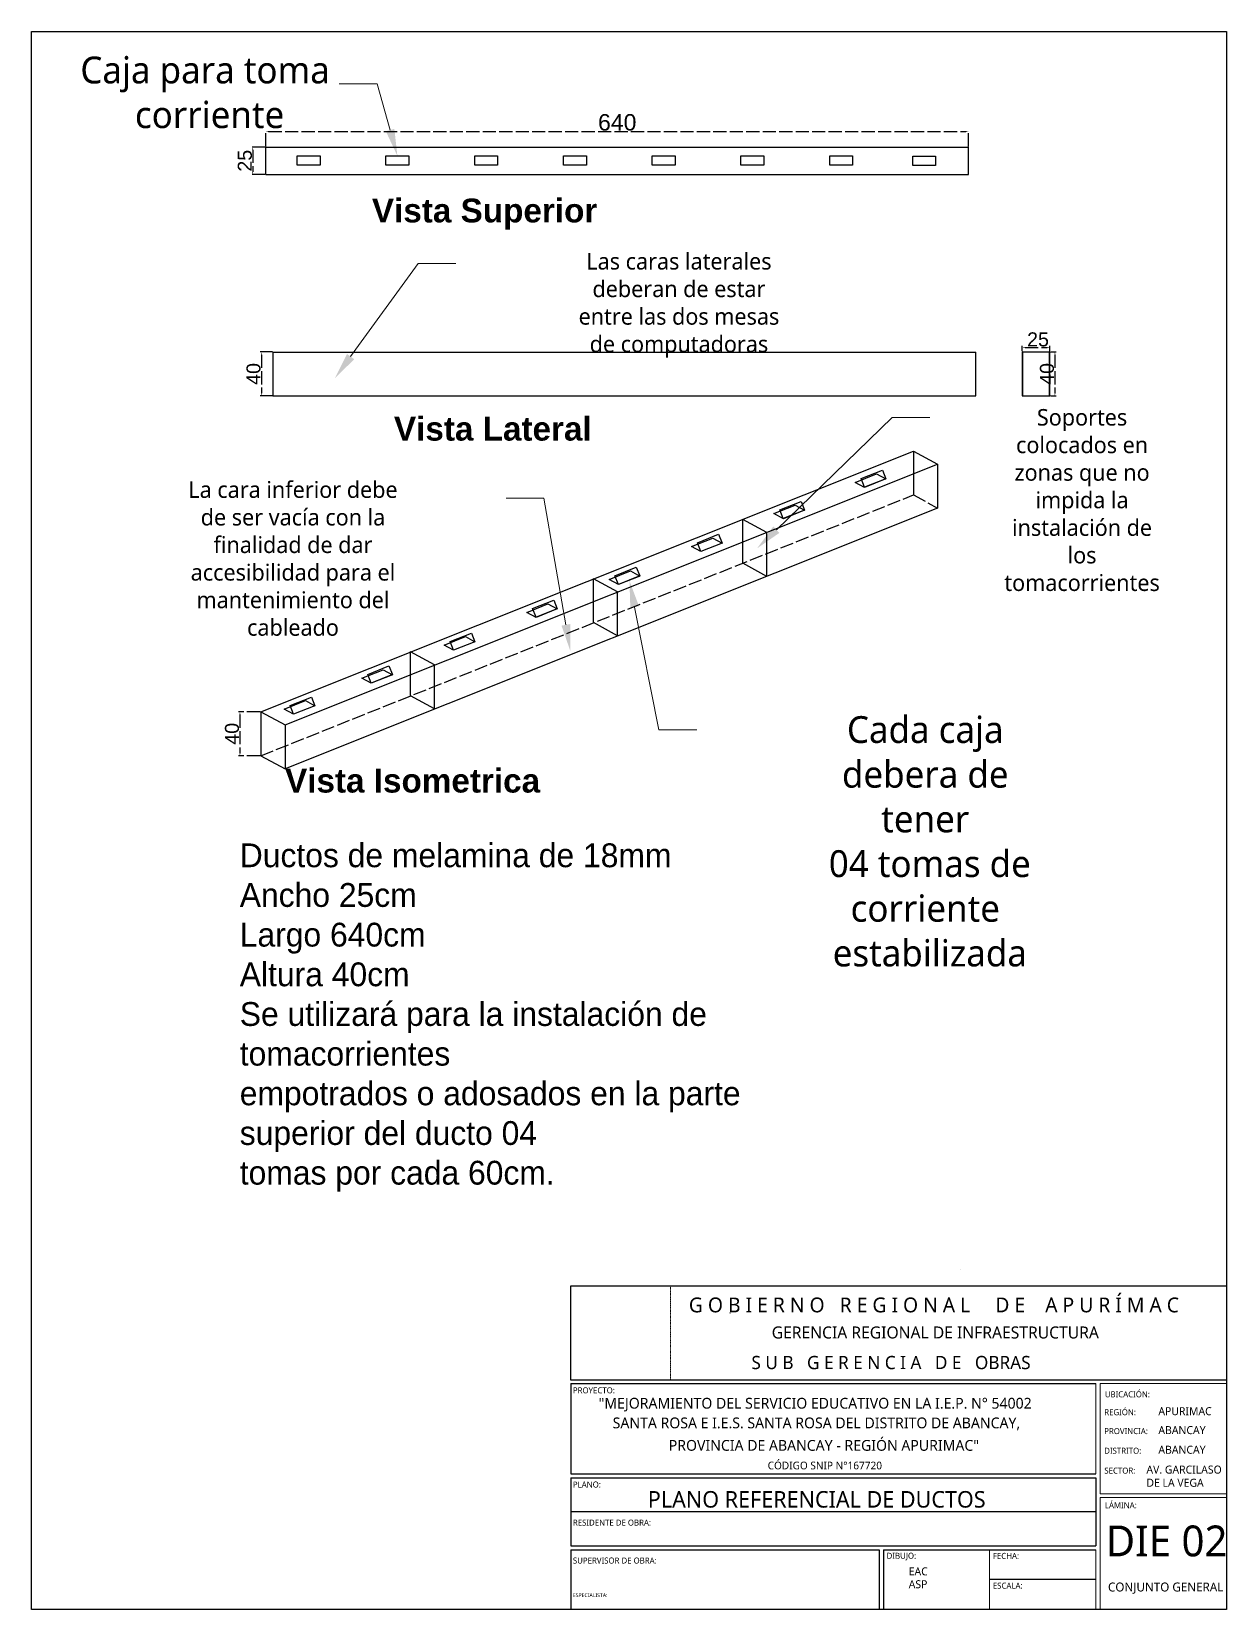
# Model space of a CAD drawing. Header units: millimetres. Extents: x 600 to 5666, y 8 to 1453.
# Drawn here: x 1926 to 3014, y 16 to 1453 of the extents above; entities that cross this region are included whole.
import ezdxf
from ezdxf import colors
from ezdxf.entities.mleader import LeaderData, LeaderLine
from ezdxf.math import Vec2, Vec3

# ---------------------------------------------------------------- set-up
doc = ezdxf.new("R2010")
doc.units = ezdxf.units.MM
for name, pattern in [('ACAD_ISO02W100', [15, 12, -3]), ('CONTINUA', [0]), ('DASHDOT', [1, 0.5, -0.25, 0, -0.25])]:
    doc.linetypes.add(name, pattern=pattern)
for name, color, linetype, lineweight in [('AGUA', 92, 'DASHDOT', 50), ('GRAFO 3', 7, 'Continuous', 30), ('IE_ALIMENTADORES', 5, 'Continuous', 30), ('LINEAS_IND.', 252, 'Continuous', 5), ('Membrete', 250, 'Continuous', 15)]:
    doc.layers.add(name, color=color, linetype=linetype, lineweight=lineweight)
doc.styles.add('Generales', font='trebuc.ttf', dxfattribs={"height": 0.22})
doc.styles.add('MtXpl_Trebuchet_MS', font='trebucbd.ttf')
doc.styles.add('Percy  01', font='BASKVILL.TTF')
doc.styles.get("Standard").update_dxf_attribs({"font": 'arial.ttf'})
doc.dimstyles.new('ISO-25', dxfattribs={"dimtxt": 2.5, "dimasz": 2.5, "dimexe": 1.25, "dimexo": 0.625, "dimtad": 1, "dimtxsty": 'Standard', "dimcen": 2.5, "dimadec": 0, "dimazin": 0, "dimtfac": 1, "dimtmove": 0, "dimatfit": 3, "dimfxl": 1, "dimarcsym": 0})

# ---------------------------------------------------------------- blocks, each defined once
blk = doc.blocks.new('*D12')
at = {"color": 0, "linetype": 'ACAD_ISO02W100', "lineweight": -2, "transparency": 16777216}
for p, q in [((2139.1, 1348.3), (2126.5, 1348.3)), ((2127.7, 1345.8), (2127.7, 1325.8)), ((2139.1, 1323.3), (2126.5, 1323.3))]:
    blk.add_line(p, q, dxfattribs=at)
at = {"color": 0, "linetype": 'ACAD_ISO02W100', "transparency": 16777216}
for points in [[(2127.3, 1345.8), (2128.1, 1345.8), (2127.7, 1348.3)], [(2127.3, 1325.8), (2128.1, 1325.8), (2127.7, 1323.3)]]:
    blk.add_solid(points, dxfattribs=at)
at = {"layer": 'Defpoints', "color": 0, "linetype": 'ACAD_ISO02W100', "transparency": 16777216}
for p in [(2139.7, 1348.3), (2127.7, 1323.3), (2139.7, 1323.3)]:
    blk.add_point(p, dxfattribs=at)
at = {"color": 0, "linetype": 'ACAD_ISO02W100', "transparency": 16777216, "insert": (2120.6, 1335.8), "char_height": 2.5, "attachment_point": 5, "rotation": 90}
blk.add_mtext('{\\H5.12024x;25}', dxfattribs=at)
blk = doc.blocks.new('*D13')
at = {"color": 0, "linetype": 'ACAD_ISO02W100', "lineweight": -2, "transparency": 16777216}
for p, q in [((2145.6, 1161.6), (2134.4, 1161.6)), ((2135.6, 1159.1), (2135.6, 1124.1)), ((2145.6, 1121.6), (2134.4, 1121.6))]:
    blk.add_line(p, q, dxfattribs=at)
at = {"color": 0, "linetype": 'ACAD_ISO02W100', "transparency": 16777216}
for points in [[(2135.2, 1159.1), (2136, 1159.1), (2135.6, 1161.6)], [(2135.2, 1124.1), (2136, 1124.1), (2135.6, 1121.6)]]:
    blk.add_solid(points, dxfattribs=at)
at = {"layer": 'Defpoints', "color": 0, "linetype": 'ACAD_ISO02W100', "transparency": 16777216}
for p in [(2146.2, 1161.6), (2135.6, 1121.6), (2146.2, 1121.6)]:
    blk.add_point(p, dxfattribs=at)
at = {"color": 0, "linetype": 'ACAD_ISO02W100', "transparency": 16777216, "insert": (2128.5, 1141.6), "char_height": 2.5, "attachment_point": 5, "rotation": 90}
blk.add_mtext('{\\H5.12024x;40}', dxfattribs=at)
blk = doc.blocks.new('*D14')
at = {"color": 0, "linetype": 'ACAD_ISO02W100', "lineweight": -2, "transparency": 16777216}
for p, q in [((2828.6, 1162.2), (2828.6, 1167.1)), ((2831.1, 1165.8), (2851.1, 1165.8)), ((2853.6, 1162.2), (2853.6, 1167.1))]:
    blk.add_line(p, q, dxfattribs=at)
at = {"color": 0, "linetype": 'ACAD_ISO02W100', "transparency": 16777216}
for points in [[(2831.1, 1166.3), (2831.1, 1165.4), (2828.6, 1165.8)], [(2851.1, 1166.3), (2851.1, 1165.4), (2853.6, 1165.8)]]:
    blk.add_solid(points, dxfattribs=at)
at = {"layer": 'Defpoints', "color": 0, "linetype": 'ACAD_ISO02W100', "transparency": 16777216}
for p in [(2853.6, 1165.8), (2828.6, 1161.6), (2853.6, 1161.6)]:
    blk.add_point(p, dxfattribs=at)
at = {"color": 0, "linetype": 'ACAD_ISO02W100', "transparency": 16777216, "insert": (2842.9, 1173), "char_height": 2.5, "attachment_point": 5}
blk.add_mtext('{\\H5.12024x;25}', dxfattribs=at)
blk = doc.blocks.new('*D15')
at = {"color": 0, "linetype": 'ACAD_ISO02W100', "lineweight": -2, "transparency": 16777216}
for p, q in [((2854.2, 1161.6), (2859.5, 1161.6)), ((2858.3, 1159.1), (2858.3, 1124.1)), ((2854.2, 1121.6), (2859.5, 1121.6))]:
    blk.add_line(p, q, dxfattribs=at)
at = {"color": 0, "linetype": 'ACAD_ISO02W100', "transparency": 16777216}
for points in [[(2857.9, 1159.1), (2858.7, 1159.1), (2858.3, 1161.6)], [(2857.9, 1124.1), (2858.7, 1124.1), (2858.3, 1121.6)]]:
    blk.add_solid(points, dxfattribs=at)
at = {"layer": 'Defpoints', "color": 0, "linetype": 'ACAD_ISO02W100', "transparency": 16777216}
for p in [(2853.6, 1161.6), (2853.6, 1121.6), (2858.3, 1121.6)]:
    blk.add_point(p, dxfattribs=at)
at = {"color": 0, "linetype": 'ACAD_ISO02W100', "transparency": 16777216, "insert": (2851.1, 1141.6), "char_height": 2.5, "width": 3.673, "attachment_point": 5, "rotation": 90}
blk.add_mtext('{\\H5.12024x;40}', dxfattribs=at)
blk = doc.blocks.new('*D16')
at = {"color": 0, "linetype": 'ACAD_ISO02W100', "lineweight": -2, "transparency": 16777216}
for p, q in [((2134.5, 833.8), (2114.8, 833.8)), ((2116.1, 831.3), (2116.1, 796.3)), ((2134.5, 793.8), (2114.8, 793.8))]:
    blk.add_line(p, q, dxfattribs=at)
at = {"color": 0, "linetype": 'ACAD_ISO02W100', "transparency": 16777216}
for points in [[(2115.7, 831.3), (2116.5, 831.3), (2116.1, 833.8)], [(2115.7, 796.3), (2116.5, 796.3), (2116.1, 793.8)]]:
    blk.add_solid(points, dxfattribs=at)
at = {"layer": 'Defpoints', "color": 0, "linetype": 'ACAD_ISO02W100', "transparency": 16777216}
for p in [(2135.2, 833.8), (2116.1, 793.8), (2135.2, 793.8)]:
    blk.add_point(p, dxfattribs=at)
at = {"color": 0, "linetype": 'ACAD_ISO02W100', "transparency": 16777216, "insert": (2108.9, 813.8), "char_height": 2.5, "attachment_point": 5, "rotation": 90}
blk.add_mtext('{\\H5.12024x;40}', dxfattribs=at)
blk = doc.blocks.new('*D27')
at = {"color": 0, "linetype": 'ACAD_ISO02W100', "lineweight": -2, "transparency": 16777216}
for p, q in [((2139.7, 1348.9), (2139.7, 1363.7)), ((2142.2, 1362.4), (2777.2, 1362.4)), ((2779.7, 1348.9), (2779.7, 1363.7))]:
    blk.add_line(p, q, dxfattribs=at)
at = {"color": 0, "linetype": 'ACAD_ISO02W100', "transparency": 16777216}
for points in [[(2142.2, 1362.9), (2142.2, 1362), (2139.7, 1362.4)], [(2777.2, 1362.9), (2777.2, 1362), (2779.7, 1362.4)]]:
    blk.add_solid(points, dxfattribs=at)
at = {"layer": 'Defpoints', "color": 0, "linetype": 'ACAD_ISO02W100', "transparency": 16777216}
for p in [(2779.7, 1362.4), (2139.7, 1348.3), (2779.7, 1348.3)]:
    blk.add_point(p, dxfattribs=at)
at = {"color": 0, "linetype": 'ACAD_ISO02W100', "transparency": 16777216, "insert": (2459.7, 1370.7), "char_height": 2.5, "width": 12.327, "attachment_point": 5}
blk.add_mtext('{\\H6x;640}', dxfattribs=at)

msp = doc.modelspace()

# ---------------------------------------------------------------- linework, layer by layer
for p, q in [((2139.703, 1323.294), (2139.703, 1348.294)), ((2139.703, 1348.294), (2139.703, 1348.294)), ((2139.703, 1348.294), (2779.703, 1348.294)), ((2779.703, 1323.294), (2779.703, 1348.294)), ((2139.703, 1323.294), (2779.703, 1323.294)), ((2146.192, 1161.555), (2146.192, 1121.555)), ((2146.192, 1161.555), (2786.192, 1161.555)), ((2786.192, 1121.555), (2786.192, 1161.555)), ((2853.575, 1161.555), (2828.575, 1161.555)), ((2828.575, 1161.555), (2828.575, 1121.555)), ((2853.575, 1161.375), (2828.575, 1161.375)), ((2828.755, 1161.555), (2828.755, 1121.555)), ((2853.395, 1121.555), (2853.395, 1161.555)), ((2853.575, 1121.555), (2853.575, 1161.555)), ((2146.192, 1121.555), (2786.192, 1121.555)), ((2828.575, 1121.735), (2853.575, 1121.735)), ((2828.575, 1121.555), (2853.575, 1121.555)), ((2135.171, 833.826), (2729.461, 1071.353)), ((2729.43, 1071.341), (2729.43, 1031.341)), ((2729.43, 1071.341), (2751.431, 1059.469)), ((2157.172, 821.954), (2751.431, 1059.469)), ((2751.431, 1059.469), (2751.431, 1019.469)), ((2751.431, 1019.469), (2157.172, 781.954)), ((2573.673, 1009.391), (2595.675, 997.519)), ((2573.673, 1009.391), (2573.673, 969.391)), ((2595.675, 997.519), (2595.675, 957.519)), ((2573.673, 969.391), (2595.675, 957.519)), ((2437.675, 955.343), (2459.676, 943.471)), ((2437.675, 955.343), (2437.675, 915.343)), ((2459.676, 943.471), (2459.676, 903.471)), ((2437.675, 915.343), (2459.676, 903.471)), ((2271.028, 888.754), (2293.029, 876.883)), ((2271.028, 888.754), (2271.028, 848.754)), ((2293.029, 876.883), (2293.029, 836.883)), ((2271.028, 848.754), (2293.029, 836.883)), ((2135.171, 833.826), (2157.172, 821.954)), ((2135.171, 833.826), (2135.171, 793.826)), ((2157.172, 821.954), (2157.172, 781.954)), ((2135.171, 793.826), (2157.172, 781.954))]:
    msp.add_line(p, q)
at = {"linetype": 'ACAD_ISO02W100'}
for p, q in [((2729.43, 1071.341), (2729.43, 1031.341)), ((2135.171, 793.826), (2729.43, 1031.341)), ((2729.43, 1031.341), (2751.431, 1019.469))]:
    msp.add_line(p, q, dxfattribs=at)
for points in [[(1926.318, 1453.472), (3014.496, 1453.472), (3014.496, 16.175), (1926.318, 16.175)], [(2168.236, 1340.22), (2189.066, 1340.22), (2189.066, 1331.71), (2168.236, 1331.71)], [(2249.066, 1340.22), (2269.896, 1340.22), (2269.896, 1331.71), (2249.066, 1331.71)], [(2329.896, 1340.22), (2350.726, 1340.22), (2350.726, 1331.71), (2329.896, 1331.71)], [(2410.726, 1340.22), (2431.556, 1340.22), (2431.556, 1331.71), (2410.726, 1331.71)], [(2491.556, 1340.22), (2512.387, 1340.22), (2512.387, 1331.71), (2491.556, 1331.71)], [(2572.387, 1340.22), (2593.217, 1340.22), (2593.217, 1331.71), (2572.387, 1331.71)], [(2653.217, 1340.22), (2674.047, 1340.22), (2674.047, 1331.71), (2653.217, 1331.71)], [(2728.78, 1340.092), (2749.61, 1340.092), (2749.61, 1331.582), (2728.78, 1331.582)], [(2676.461, 1042.818), (2695.807, 1050.54), (2704.337, 1045.938), (2684.991, 1038.215)], [(2681.789, 1046.237), (2701.134, 1053.96), (2704.289, 1046.056), (2684.944, 1038.334)], [(2602.455, 1014.324), (2621.801, 1022.046), (2630.331, 1017.443), (2610.985, 1009.721)], [(2607.783, 1017.743), (2627.129, 1025.465), (2630.284, 1017.562), (2610.938, 1009.839)], [(2527.385, 984.357), (2546.731, 992.08), (2555.261, 987.477), (2535.915, 979.754)], [(2532.713, 987.776), (2552.059, 995.499), (2555.214, 987.595), (2535.868, 979.873)], [(2457.643, 957.81), (2476.989, 965.532), (2480.144, 957.629), (2460.798, 949.906)], [(2452.315, 954.391), (2471.661, 962.113), (2480.191, 957.51), (2460.845, 949.788)], [(2382.573, 927.844), (2401.918, 935.566), (2405.073, 927.662), (2385.728, 919.94)], [(2377.245, 924.424), (2396.591, 932.147), (2405.121, 927.544), (2385.775, 919.821)], [(2307.502, 897.877), (2326.848, 905.6), (2330.003, 897.696), (2310.657, 889.973)], [(2302.127, 894.576), (2321.473, 902.299), (2330.003, 897.696), (2310.657, 889.973)], [(2227.104, 864.491), (2246.45, 872.214), (2254.98, 867.611), (2235.634, 859.889)], [(2232.432, 867.911), (2251.778, 875.633), (2254.933, 867.729), (2235.587, 860.007)], [(2156.47, 836.295), (2175.816, 844.018), (2184.346, 839.415), (2165, 831.693)], [(2161.761, 839.537), (2181.107, 847.259), (2184.262, 839.356), (2164.916, 831.633)]]:
    msp.add_lwpolyline(points, close=True)
at = {"layer": 'AGUA', "color": 1, "lineweight": 9}
for p, q in [((2417.298, 225.007), (2417.298, 310.866)), ((2417.298, 310.866), (2508.058, 310.866)), ((2508.058, 310.866), (2508.058, 225.007)), ((2508.058, 225.007), (2417.298, 225.007))]:
    msp.add_line(p, q, dxfattribs=at)
at = {"layer": 'GRAFO 3', "color": 252, "linetype": 'Continuous', "lineweight": 9, "true_color": 0x939598}
msp.add_line((2772.024, 325.782), (2772.024, 325.782), dxfattribs=at)
at = {"layer": 'LINEAS_IND.', "color": 252, "lineweight": 9, "ltscale": 0.5, "true_color": 0x939598}
msp.add_line((2562.067, 286.415, 35.832), (2562.771, 286.048, 35.832), dxfattribs=at)
at = {"layer": 'Membrete', "color": 7, "lineweight": 30, "ltscale": 0.5}
for p, q in [((2417.298, 225.007), (2417.298, 310.866)), ((2417.298, 310.866), (3014.496, 310.866)), ((3014.496, 225.007), (2417.298, 225.007)), ((2417.298, 221.855), (2895.44, 221.855)), ((2417.298, 221.855), (2417.298, 139.741)), ((2417.377, 139.741), (2895.44, 139.741)), ((2417.377, 136.09), (2895.44, 136.09)), ((2417.377, 136.09), (2417.377, 73.996)), ((2895.44, 136.09), (2895.44, 73.996)), ((2895.44, 105.043), (2417.377, 105.043)), ((2417.377, 73.996), (2895.44, 73.996)), ((2417.377, 70.484), (2698.386, 70.484)), ((2417.377, 70.484), (2417.377, 16.175)), ((2698.386, 70.484), (2698.386, 16.175)), ((2702.037, 70.484), (2895.44, 70.484)), ((2702.037, 70.484), (2702.037, 16.175)), ((2895.44, 43.329), (2798.739, 43.329))]:
    msp.add_line(p, q, dxfattribs=at)
at = {"layer": 'Membrete', "color": 7, "lineweight": 20, "ltscale": 0.5}
msp.add_line((3014.496, 310.866), (2417.298, 310.866), dxfattribs=at)
at = {"layer": 'Membrete', "color": 7, "lineweight": 9, "ltscale": 0.5}
for p, q in [((3014.496, 225.007), (3014.496, 310.866)), ((3014.496, 225.007), (3014.496, 310.866)), ((2895.44, 139.741), (2895.44, 221.855)), ((3014.496, 221.855), (2899.405, 221.855)), ((2899.405, 221.855), (2899.405, 121.61)), ((3014.496, 121.61), (3014.496, 221.855)), ((2899.405, 121.61), (3014.496, 121.61)), ((3014.496, 118.098), (2899.405, 118.098)), ((2899.405, 118.098), (2899.405, 16.175)), ((3014.496, 16.175), (3014.496, 118.098)), ((2798.739, 70.484), (2798.739, 16.175)), ((2895.44, 16.175), (2895.44, 70.484)), ((2417.377, 16.175), (2698.386, 16.175)), ((2702.037, 16.175), (2895.44, 16.175)), ((2899.405, 16.175), (3014.496, 16.175))]:
    msp.add_line(p, q, dxfattribs=at)

# ---------------------------------------------------------------- texts
at = {"linetype": 'ACAD_ISO02W100', "char_height": 23.65061, "attachment_point": 1}
for s, insert in [('{\\fArial|b1|i0|c0|p34;\\H0.91667x;Vista Superior}', (2236.256, 1301.296)), ('{\\fArial|b1|i0|c0|p34;\\H0.91667x;Vista Lateral}', (2256.328, 1102.535)), ('{\\fArial|b1|i0|c0|p34;\\H0.91667x;Vista Isometrica}', (2157.172, 781.954)), ('{\\fAgency FB|b0|i0|c0|p34;\\H0.91667x;Ductos de melamina de 18mm\\PAncho 25cm\\H1.2197x; \\H0.81987x;\\PLargo 640cm\\H1.14647x; \\H0.87225x;\\PAltura 40cm\\H1.17088x; \\H0.85406x;\\PSe utilizará para la instalación de tomacorrientes \\H1.16274x; \\H0.86004x;\\Pempotrados o adosados en la parte superior del ducto 04 \\H1.16545x; \\H0.85804x;\\Ptomas por cada 60cm.\\H1.16455x; \\H0.8587x;\\P}', (2115.922, 713.963))]:
    msp.add_mtext_dynamic_manual_height_columns(s, width=535.59835, gutter_width=118.253, heights=[0], dxfattribs=dict(at, insert=insert))
at = {"layer": 'Membrete', "color": 7, "lineweight": 5, "style": 'Generales'}
for s, height, p in [('G O B I E R N O   R E G I O N A L     D E    A P U R Í M A C   ', 13.48784, (2524.925, 286.807)), ('GERENCIA REGIONAL DE INFRAESTRUCTURA', 10.93609, (2600.367, 262.99)), ('S U B   G E R E N C I A   D E   OBRAS', 12.02969, (2581.892, 235.072))]:
    msp.add_text(s, height=height, dxfattribs=at).set_placement(p)
at = {"layer": 'Membrete', "color": 7, "ltscale": 0.5, "style": 'Generales'}
for s, height, p in [('PROYECTO:', 5.468, (2419.305, 213.001)), ('UBICACIÓN:', 5.468, (2903.719, 209.396)), ('REGIÓN:', 5.468, (2903.193, 193.123)), ('APURIMAC', 7.2907, (2952.514, 193.123)), ('PROVINCIA:', 5.468, (2903.193, 175.884)), ('ABANCAY', 7.2907, (2952.514, 175.884)), ('DISTRITO:', 5.468, (2903.193, 157.997)), ('ABANCAY', 7.2907, (2952.514, 157.997)), ('SECTOR: ', 5.468, (2903.293, 139.921)), ('AV. GARCILASO  ', 7.29072, (2941.632, 139.921)), ('PLANO:', 5.468, (2419.305, 127.235)), ('DE LA VEGA', 7.2907, (2941.618, 127.943)), ('LÁMINA:', 5.468, (2903.799, 108.386)), ('RESIDENTE DE OBRA:', 5.46804, (2419.305, 92.538)), ('DIE 02', 28.0997, (2904.602, 64.521)), ('SUPERVISOR DE OBRA:', 5.46804, (2419.305, 57.979)), ('DIBUJO:', 5.468, (2705.048, 62.299)), ('FECHA:', 5.468, (2801.749, 62.229)), ('EAC', 7.2907, (2725.134, 47.212)), ('ASP', 7.2907, (2725.134, 35.488)), ('ESCALA:', 5.468, (2801.749, 35.144)), ('CONJUNTO GENERAL', 8.13105, (2906.62, 32.542))]:
    msp.add_text(s, height=height, dxfattribs=at).set_placement(p)
at = {"layer": 'Membrete', "color": 7, "lineweight": 9, "style": 'MtXpl_Trebuchet_MS'}
for s, height, p in [('"MEJORAMIENTO DEL SERVICIO EDUCATIVO EN LA I.E.P. N° 54002', 9.83494, (2442.736, 199.084)), ('SANTA ROSA E I.E.S. SANTA ROSA DEL DISTRITO DE ABANCAY,', 9.83494, (2455.545, 181.174)), ('PROVINCIA DE ABANCAY - REGIÓN APURIMAC"', 9.83494, (2506.627, 160.7)), ('CÓDIGO SNIP N°167720', 7.02519, (2596.679, 143.78)), ('PLANO REFERENCIAL DE DUCTOS', 15.06505, (2487.511, 108.929)), ('ESPECIALISTA:', 3.51246, (2419.256, 27.419))]:
    msp.add_text(s, height=height, dxfattribs=at).set_placement(p)

# ---------------------------------------------------------------- dimensions: what is measured, and where the dimension line sits
at = {"linetype": 'ACAD_ISO02W100'}
for base, p1, p2, text, picture, middle in [((2779.703, 1362.444), (2139.703, 1348.294), (2779.703, 1348.294), '{\\H6x;<>}', '*D27', (2459.703, 1362.444)), ((2853.575, 1165.836), (2828.575, 1161.555), (2853.575, 1161.555), '{\\H5.12024x;<>}', '*D14', (2842.896, 1165.836))]:
    dim = msp.add_linear_dim(base=base, p1=p1, p2=p2, text=text, dimstyle='ISO-25', dxfattribs=at)
    dim.commit()
    dim.dimension.update_dxf_attribs({"geometry": picture, "text_midpoint": middle, "dimtype": 160})
for base, p1, p2, picture, middle in [((2127.732, 1323.294), (2139.703, 1348.294), (2139.703, 1323.294), '*D12', (2120.571, 1335.794)), ((2135.611, 1121.555), (2146.192, 1161.555), (2146.192, 1121.555), '*D13', (2128.45, 1141.555))]:
    dim = msp.add_linear_dim(base=base, p1=p1, p2=p2, angle=90, text='{\\H5.12024x;<>}', dimstyle='ISO-25', dxfattribs=at)
    dim.commit()
    dim.dimension.update_dxf_attribs({"geometry": picture, "text_midpoint": middle})
for base, p1, p2, text, picture, middle in [((2858.272, 1121.555), (2853.575, 1161.555), (2853.575, 1121.555), '{\\H5.12024x;<>}', '*D15', (2858.272, 1141.555)), ((2116.088, 793.826), (2135.171, 833.826), (2135.171, 793.826), '{\\H5.12024x;40}', '*D16', (2116.088, 813.826))]:
    dim = msp.add_linear_dim(base=base, p1=p1, p2=p2, angle=90, text=text, dimstyle='ISO-25', dxfattribs=at)
    dim.commit()
    dim.dimension.update_dxf_attribs({"geometry": picture, "text_midpoint": middle, "dimtype": 160})

# ---------------------------------------------------------------- leaders
at = {"layer": 'IE_ALIMENTADORES', "linetype": 'CONTINUA'}
ml = msp.add_multileader_mtext('Standard', dxfattribs=at)
ml.set_content('{\\fTrebuchet MS|b0|i0|c0|p34;Caja para toma\\P corriente }', color=256, style='Percy  01')
ml.set_leader_properties(color=256, linetype='ByLayer', lineweight=0)
ml.build(insert=Vec2(0, 0))
ml.multileader.update_dxf_attribs({"text_right_attachment_type": 7, "dogleg_length": 0.36, "arrow_head_size": 24.42, "scale": 0.5})
ctx = ml.context
ctx.base_point, ctx.scale, ctx.char_height, ctx.arrow_head_size, ctx.landing_gap_size, ctx.plane_origin = Vec3(1962.062, 1418.292), 0.5, 24.41991, 24.42, 7.326, Vec3(2994.474, 1221.045)
ctx.right_attachment, ctx.text_align_type = 7, 1
notes = []
notes.append((ctx, [(1, (1, 1, 0), (2240.942, 1405.917), (-1, 0), 34.368, [(0, [(2259.481, 1340.22)], 0, [])])]))
ctx.mtext.insert, ctx.mtext.alignment, ctx.mtext.flow_direction = Vec3(2084.318, 1430.666), 2, 5
ml = msp.add_multileader_mtext('Standard', dxfattribs=at)
ml.set_content('{\\fTrebuchet MS|b0|i0|c0|p34;Las caras laterales deberan de estar entre las dos mesas de computadoras }', color=256, style='Percy  01')
ml.set_leader_properties(color=256, linetype='ByLayer', lineweight=0)
ml.build(insert=Vec2(0, 0))
ml.multileader.update_dxf_attribs({"text_right_attachment_type": 7, "dogleg_length": 0.36, "arrow_head_size": 24.42, "scale": 0.5})
ctx = ml.context
ctx.base_point, ctx.scale, ctx.char_height, ctx.arrow_head_size, ctx.landing_gap_size, ctx.plane_origin = Vec3(2312.752, 1242.087), 0.5, 15.065, 24.42, 7.326, Vec3(3195.122, 1289.652)
ctx.right_attachment, ctx.text_align_type = 7, 1
notes.append((ctx, [(0, (1, 1, 0), (2278.384, 1242.087), (1, 0), 34.368, [(0, [(2202.547, 1137.608)], 0, [])])]))
ctx.mtext.insert, ctx.mtext.width, ctx.mtext.alignment, ctx.mtext.flow_direction = Vec3(2515.908, 1251.749), 412.29285, 2, 5
at = {"layer": 'IE_ALIMENTADORES', "color": 3, "linetype": 'CONTINUA'}
ml = msp.add_multileader_mtext('Standard', dxfattribs=at)
ml.set_content('{\\fTrebuchet MS|b0|i0|c0|p34;Soportes colocados en zonas que no impida la instalación de los tomacorrientes }', color=3, style='Percy  01')
ml.set_leader_properties(color=256, linetype='ByLayer', lineweight=0)
ml.build(insert=Vec2(0, 0))
ml.multileader.update_dxf_attribs({"text_right_attachment_type": 7, "dogleg_length": 0.36, "arrow_head_size": 24.42, "scale": 0.5})
ctx = ml.context
ctx.base_point, ctx.scale, ctx.char_height, ctx.arrow_head_size, ctx.landing_gap_size, ctx.plane_origin = Vec3(2744.366, 1101.99), 0.5, 15.065, 24.42, 7.326, Vec3(3712.56, 1219.926)
ctx.right_attachment, ctx.text_align_type = 7, 1
notes.append((ctx, [(0, (1, 1, 0), (2709.998, 1101.99), (1, 0), 34.368, [(0, [(2587.065, 982.698)], 0, [])])]))
ctx.mtext.insert, ctx.mtext.width, ctx.mtext.defined_height, ctx.mtext.alignment, ctx.mtext.flow_direction = Vec3(2883.016, 1109.624), 281.57757, 659.253, 2, 5
ml = msp.add_multileader_mtext('Standard', dxfattribs=at)
ml.set_content('{\\fTrebuchet MS|b0|i0|c0|p34;La cara inferior debe de ser vacía con la finalidad de dar accesibilidad para el mantenimiento del cableado }', color=3, style='Percy  01')
ml.set_leader_properties(color=256, linetype='ByLayer', lineweight=0)
ml.build(insert=Vec2(0, 0))
ml.multileader.update_dxf_attribs({"text_right_attachment_type": 7, "dogleg_length": 0.36, "arrow_head_size": 24.42, "scale": 0.5})
ctx = ml.context
ctx.base_point, ctx.scale, ctx.char_height, ctx.arrow_head_size, ctx.landing_gap_size, ctx.plane_origin = Vec3(1970.335, 1036.102), 0.5, 15.065, 24.42, 7.326, Vec3(3409.634, 1051.921)
ctx.right_attachment, ctx.text_align_type = 7, 1
notes.append((ctx, [(1, (1, 1, 0), (2392.825, 1028.468), (-1, 0), 34.368, [(0, [(2417.059, 888.997)], 0, [])])]))
ctx.mtext.insert, ctx.mtext.width, ctx.mtext.defined_height, ctx.mtext.alignment, ctx.mtext.flow_direction = Vec3(2164.396, 1043.736), 412.15645, 659.253, 2, 5
at = {"layer": 'IE_ALIMENTADORES', "linetype": 'CONTINUA'}
ml = msp.add_multileader_mtext('Standard', dxfattribs=at)
ml.set_content('{\\fTrebuchet MS|b0|i0|c0|p34;Cada caja debera de tener\\P 04 tomas de corriente\\P estabilizada }', color=256, style='Percy  01')
ml.set_leader_properties(color=256, linetype='ByLayer', lineweight=0)
ml.build(insert=Vec2(0, 0))
ml.multileader.update_dxf_attribs({"text_right_attachment_type": 7, "dogleg_length": 0.36, "arrow_head_size": 24.42, "scale": 0.5})
ctx = ml.context
ctx.base_point, ctx.scale, ctx.char_height, ctx.arrow_head_size, ctx.landing_gap_size, ctx.plane_origin = Vec3(2532.036, 817.489), 0.5, 24.41991, 24.42, 7.326, Vec3(3205.82, 834.006)
ctx.right_attachment, ctx.text_align_type = 7, 1
notes.append((ctx, [(0, (1, 1, 0), (2497.667, 817.489), (1, 0), 34.368, [(0, [(2470.827, 953.181)], 0, [])])]))
ctx.mtext.insert, ctx.mtext.width, ctx.mtext.alignment, ctx.mtext.flow_direction = Vec3(2740.23, 829.863), 412.29285, 2, 5
for ctx, leaders in notes:
    for number, flags, end, landing, length, lines in leaders:
        leader = LeaderData()
        leader.index, (leader.has_last_leader_line, leader.has_dogleg_vector, leader.attachment_direction) = number, flags
        leader.last_leader_point, leader.dogleg_vector, leader.dogleg_length = Vec3(end), Vec3(landing), length
        for number, points, colour, breaks in lines:
            line = LeaderLine()
            line.index, line.vertices, line.color, line.breaks = number, Vec3.list(points), colors.encode_raw_color(colour), breaks
            leader.lines.append(line)
        ctx.leaders.append(leader)

doc.saveas('drawing.dxf')
